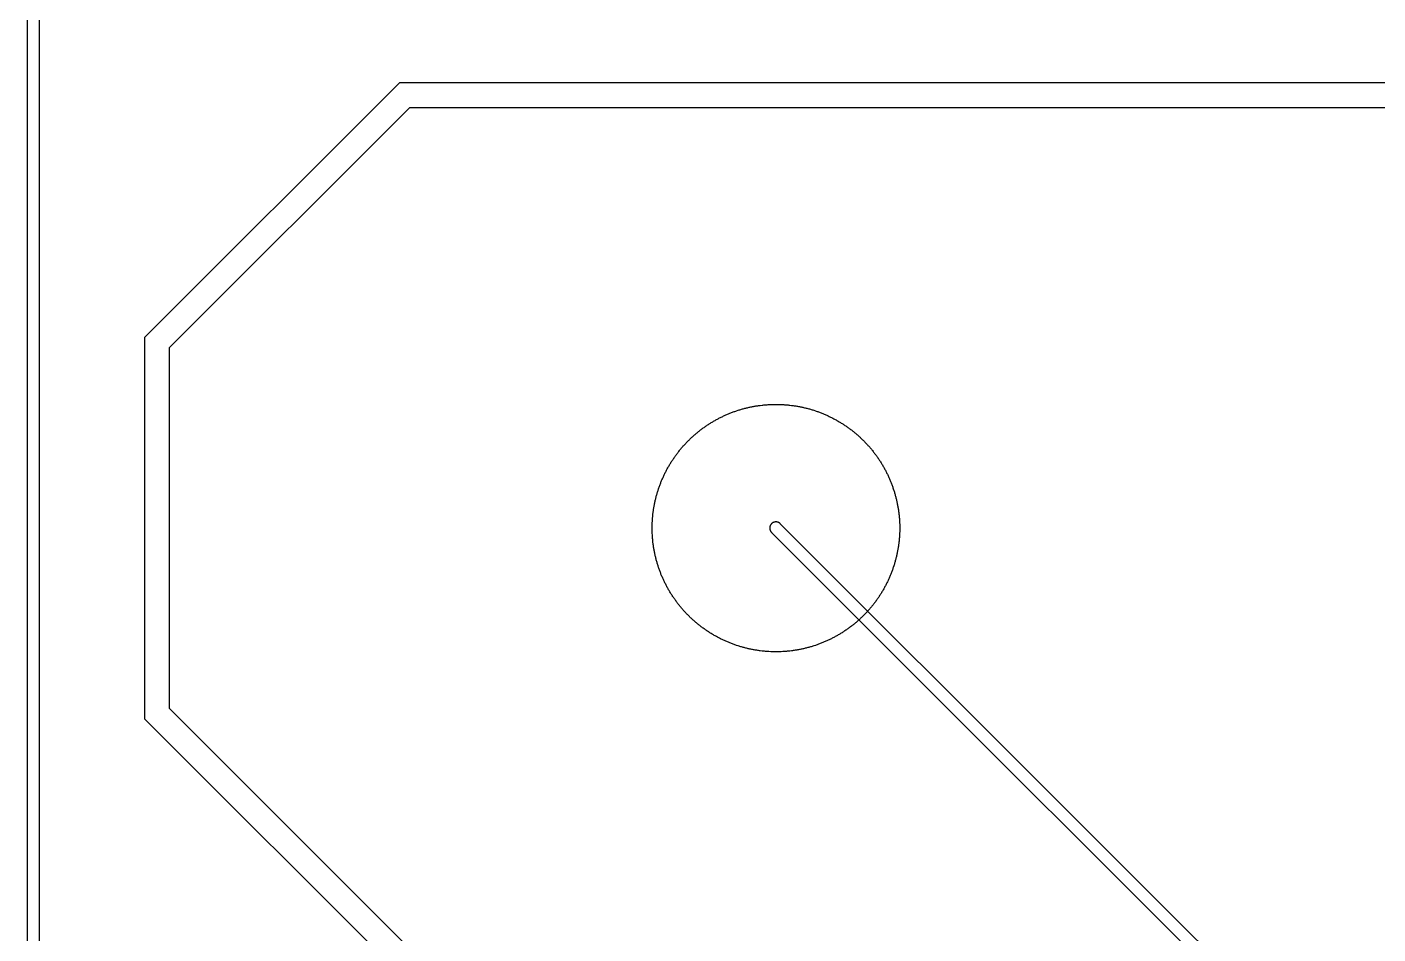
# Model space of a CAD drawing. Extents: x -44500 to 44500, y -47000 to 47000.
# Drawn here: x -23550 to -12636, y 14219 to 21550 of the extents above; entities that cross this region are included whole.
import ezdxf

# ---------------------------------------------------------------- set-up
doc = ezdxf.new("R2010")
doc.units = 0
for name, color, linetype in [('Active', 80, 'CONTINUOUS'), ('Metal1', 160, 'CONTINUOUS'), ('Poly', 20, 'CONTINUOUS')]:
    doc.layers.add(name, color=color, linetype=linetype)

msp = doc.modelspace()

# ---------------------------------------------------------------- linework, layer by layer
at = {"layer": 'Active'}
msp.add_lwpolyline([(-23550, 10000), (-23450, 10000), (-23450, 23000), (-23550, 23000)], close=True, dxfattribs=at)
at = {"layer": 'Metal1'}
for points in [[(-4435.01, 21100), (-20541.42, 21100), (-22600, 19041.42), (-22600, 15958.58), (-20541.42, 13900)], [(-20458.58, 14100), (-22400, 16041.42), (-22400, 18958.58), (-20458.58, 20900), (-4564.99, 20900)]]:
    msp.add_lwpolyline(points, dxfattribs=at)
at = {"layer": 'Poly'}
msp.add_lwpolyline([(-16500.1, 17485.9), (-16500.4, 17471.8), (-16500.9, 17457.7), (-16501.6, 17443.65), (-16502.05, 17436.6), (-16502.5, 17429.6), (-16503, 17422.6), (-16503.6, 17415.55), (-16504.2, 17408.55), (-16504.9, 17401.5), (-16505.6, 17394.5), (-16506.35, 17387.5), (-16508.05, 17373.5), (-16508.95, 17366.55), (-16509.95, 17359.55), (-16510.95, 17352.6), (-16512, 17345.65), (-16513.1, 17338.7), (-16514.3, 17331.7), (-16515.5, 17324.8), (-16516.75, 17317.85), (-16518.05, 17310.95), (-16519.4, 17304), (-16520.8, 17297.15), (-16522.25, 17290.25), (-16523.75, 17283.4), (-16525.3, 17276.5), (-16526.9, 17269.65), (-16528.55, 17262.8), (-16530.25, 17255.95), (-16532, 17249.1), (-16533.8, 17242.3), (-16535.65, 17235.5), (-16537.5, 17228.75), (-16539.45, 17221.95), (-16541.45, 17215.15), (-16543.45, 17208.45), (-16545.55, 17201.7), (-16547.65, 17195), (-16552.05, 17181.6), (-16554.35, 17174.9), (-16556.65, 17168.25), (-16559, 17161.65), (-16561.4, 17155), (-16563.85, 17148.4), (-16566.35, 17141.85), (-16568.9, 17135.25), (-16571.5, 17128.7), (-16574.1, 17122.25), (-16576.8, 17115.7), (-16579.55, 17109.15), (-16582.3, 17102.75), (-16585.15, 17096.25), (-16588, 17089.85), (-16590.9, 17083.45), (-16593.85, 17077.05), (-16596.85, 17070.7), (-16599.9, 17064.35), (-16603, 17058), (-16606.15, 17051.65), (-16609.35, 17045.35), (-16612.55, 17039.1), (-16615.8, 17032.9), (-16619.1, 17026.7), (-16622.5, 17020.45), (-16625.85, 17014.35), (-16629.3, 17008.2), (-16632.8, 17002.05), (-16636.35, 16995.95), (-16639.9, 16989.9), (-16643.55, 16983.8), (-16647.15, 16977.85), (-16650.85, 16971.85), (-16654.65, 16965.8), (-16658.4, 16959.9), (-16662.25, 16953.95), (-16666.1, 16948.1), (-16670, 16942.25), (-16673.95, 16936.45), (-16677.95, 16930.6), (-16682, 16924.8), (-16686.05, 16919.1), (-16690.15, 16913.4), (-16694.3, 16907.7), (-16698.5, 16902.05), (-16702.75, 16896.4), (-16707, 16890.8), (-16711.3, 16885.25), (-16715.65, 16879.7), (-16720.05, 16874.2), (-16724.5, 16868.7), (-16728.95, 16863.25), (-16733.45, 16857.85), (-16738, 16852.45), (-16742.6, 16847.05), (-16747.2, 16841.8), (-16751.85, 16836.5), (-16756.55, 16831.25), (-16761.3, 16826), (-16766.05, 16820.8), (-16770.8, 16815.7), (-16775.7, 16810.55), (-16780.55, 16805.5), (-16785.45, 16800.45), (-16790.4, 16795.4), (-16795.4, 16790.4), (-16800.45, 16785.45), (-16805.5, 16780.55), (-16810.55, 16775.7), (-16815.7, 16770.8), (-16820.8, 16766.05), (-16826, 16761.3), (-16831.25, 16756.55), (-16836.5, 16751.85), (-16841.8, 16747.2), (-16847.05, 16742.6), (-16852.45, 16738), (-16857.85, 16733.45), (-16863.25, 16728.95), (-16868.7, 16724.5), (-16874.2, 16720.05), (-16879.7, 16715.65), (-16885.25, 16711.3), (-16890.8, 16707), (-16896.4, 16702.75), (-16902.05, 16698.5), (-16907.7, 16694.3), (-16913.4, 16690.15), (-16919.1, 16686.05), (-16924.8, 16682), (-16930.6, 16677.95), (-16936.45, 16673.95), (-16942.25, 16670), (-16948.1, 16666.1), (-16953.95, 16662.25), (-16959.9, 16658.4), (-16965.8, 16654.65), (-16971.85, 16650.85), (-16977.85, 16647.15), (-16983.8, 16643.55), (-16989.9, 16639.9), (-16995.95, 16636.35), (-17002.05, 16632.8), (-17008.2, 16629.3), (-17014.35, 16625.85), (-17020.45, 16622.5), (-17026.7, 16619.1), (-17032.9, 16615.8), (-17039.1, 16612.55), (-17045.35, 16609.35), (-17051.65, 16606.15), (-17058, 16603), (-17064.35, 16599.9), (-17070.7, 16596.85), (-17077.05, 16593.85), (-17083.45, 16590.9), (-17089.85, 16588), (-17096.25, 16585.15), (-17102.75, 16582.3), (-17109.15, 16579.55), (-17115.7, 16576.8), (-17122.25, 16574.1), (-17128.7, 16571.5), (-17135.25, 16568.9), (-17141.85, 16566.35), (-17148.4, 16563.85), (-17155, 16561.4), (-17161.65, 16559), (-17168.25, 16556.65), (-17174.9, 16554.35), (-17181.6, 16552.05), (-17195, 16547.65), (-17201.7, 16545.55), (-17208.45, 16543.45), (-17215.15, 16541.45), (-17221.95, 16539.45), (-17228.75, 16537.5), (-17235.5, 16535.65), (-17242.3, 16533.8), (-17249.1, 16532), (-17255.95, 16530.25), (-17262.8, 16528.55), (-17269.65, 16526.9), (-17276.5, 16525.3), (-17283.4, 16523.75), (-17290.25, 16522.25), (-17297.15, 16520.8), (-17304, 16519.4), (-17310.95, 16518.05), (-17317.85, 16516.75), (-17324.8, 16515.5), (-17331.7, 16514.3), (-17338.7, 16513.1), (-17345.65, 16512), (-17352.6, 16510.95), (-17359.55, 16509.95), (-17366.55, 16508.95), (-17373.5, 16508.05), (-17387.5, 16506.35), (-17394.5, 16505.6), (-17401.5, 16504.9), (-17408.55, 16504.2), (-17415.55, 16503.6), (-17422.6, 16503), (-17429.6, 16502.5), (-17436.6, 16502.05), (-17443.65, 16501.6), (-17457.7, 16500.9), (-17471.8, 16500.4), (-17485.9, 16500.1), (-17500, 16500), (-17514.1, 16500.1), (-17528.2, 16500.4), (-17542.3, 16500.9), (-17556.35, 16501.6), (-17563.4, 16502.05), (-17570.4, 16502.5), (-17577.4, 16503), (-17584.45, 16503.6), (-17591.45, 16504.2), (-17598.5, 16504.9), (-17605.5, 16505.6), (-17612.5, 16506.35), (-17626.5, 16508.05), (-17633.45, 16508.95), (-17640.45, 16509.95), (-17647.4, 16510.95), (-17654.35, 16512), (-17661.3, 16513.1), (-17668.3, 16514.3), (-17675.2, 16515.5), (-17682.15, 16516.75), (-17689.05, 16518.05), (-17696, 16519.4), (-17702.85, 16520.8), (-17709.75, 16522.25), (-17716.6, 16523.75), (-17723.5, 16525.3), (-17730.35, 16526.9), (-17737.2, 16528.55), (-17744.05, 16530.25), (-17750.9, 16532), (-17757.7, 16533.8), (-17764.5, 16535.65), (-17771.25, 16537.5), (-17778.05, 16539.45), (-17784.85, 16541.45), (-17791.55, 16543.45), (-17798.3, 16545.55), (-17805, 16547.65), (-17818.4, 16552.05), (-17825.1, 16554.35), (-17831.75, 16556.65), (-17838.35, 16559), (-17845, 16561.4), (-17851.6, 16563.85), (-17858.15, 16566.35), (-17864.75, 16568.9), (-17871.3, 16571.5), (-17877.75, 16574.1), (-17884.3, 16576.8), (-17890.85, 16579.55), (-17897.25, 16582.3), (-17903.75, 16585.15), (-17910.15, 16588), (-17916.55, 16590.9), (-17922.95, 16593.85), (-17929.3, 16596.85), (-17935.65, 16599.9), (-17942, 16603), (-17948.35, 16606.15), (-17954.65, 16609.35), (-17960.9, 16612.55), (-17967.1, 16615.8), (-17973.3, 16619.1), (-17979.55, 16622.5), (-17985.65, 16625.85), (-17991.8, 16629.3), (-17997.95, 16632.8), (-18004.05, 16636.35), (-18010.1, 16639.9), (-18016.2, 16643.55), (-18022.15, 16647.15), (-18028.15, 16650.85), (-18034.2, 16654.65), (-18040.1, 16658.4), (-18046.05, 16662.25), (-18051.9, 16666.1), (-18057.75, 16670), (-18063.55, 16673.95), (-18069.4, 16677.95), (-18075.2, 16682), (-18080.9, 16686.05), (-18086.6, 16690.15), (-18092.3, 16694.3), (-18097.95, 16698.5), (-18103.6, 16702.75), (-18109.2, 16707), (-18114.75, 16711.3), (-18120.3, 16715.65), (-18125.8, 16720.05), (-18131.3, 16724.5), (-18136.75, 16728.95), (-18142.15, 16733.45), (-18147.55, 16738), (-18152.95, 16742.6), (-18158.2, 16747.2), (-18163.5, 16751.85), (-18168.75, 16756.55), (-18174, 16761.3), (-18179.2, 16766.05), (-18184.3, 16770.8), (-18189.45, 16775.7), (-18194.5, 16780.55), (-18199.55, 16785.45), (-18204.6, 16790.4), (-18209.6, 16795.4), (-18214.55, 16800.45), (-18219.45, 16805.5), (-18224.3, 16810.55), (-18229.2, 16815.7), (-18233.95, 16820.8), (-18238.7, 16826), (-18243.45, 16831.25), (-18248.15, 16836.5), (-18252.8, 16841.8), (-18257.4, 16847.05), (-18262, 16852.45), (-18266.55, 16857.85), (-18271.05, 16863.25), (-18275.5, 16868.7), (-18279.95, 16874.2), (-18284.35, 16879.7), (-18288.7, 16885.25), (-18293, 16890.8), (-18297.25, 16896.4), (-18301.5, 16902.05), (-18305.7, 16907.7), (-18309.85, 16913.4), (-18313.95, 16919.1), (-18318, 16924.8), (-18322.05, 16930.6), (-18326.05, 16936.45), (-18330, 16942.25), (-18333.9, 16948.1), (-18337.75, 16953.95), (-18341.6, 16959.9), (-18345.35, 16965.8), (-18349.15, 16971.85), (-18352.85, 16977.85), (-18356.45, 16983.8), (-18360.1, 16989.9), (-18363.65, 16995.95), (-18367.2, 17002.05), (-18370.7, 17008.2), (-18374.15, 17014.35), (-18377.5, 17020.45), (-18380.9, 17026.7), (-18384.2, 17032.9), (-18387.45, 17039.1), (-18390.65, 17045.35), (-18393.85, 17051.65), (-18397, 17058), (-18400.1, 17064.35), (-18403.15, 17070.7), (-18406.15, 17077.05), (-18409.1, 17083.45), (-18412, 17089.85), (-18414.85, 17096.25), (-18417.7, 17102.75), (-18420.45, 17109.15), (-18423.2, 17115.7), (-18425.9, 17122.25), (-18428.5, 17128.7), (-18431.1, 17135.25), (-18433.65, 17141.85), (-18436.15, 17148.4), (-18438.6, 17155), (-18441, 17161.65), (-18443.35, 17168.25), (-18445.65, 17174.9), (-18447.95, 17181.6), (-18452.35, 17195), (-18454.45, 17201.7), (-18456.55, 17208.45), (-18458.55, 17215.15), (-18460.55, 17221.95), (-18462.5, 17228.75), (-18464.35, 17235.5), (-18466.2, 17242.3), (-18468, 17249.1), (-18469.75, 17255.95), (-18471.45, 17262.8), (-18473.1, 17269.65), (-18474.7, 17276.5), (-18476.25, 17283.4), (-18477.75, 17290.25), (-18479.2, 17297.15), (-18480.6, 17304), (-18481.95, 17310.95), (-18483.25, 17317.85), (-18484.5, 17324.8), (-18485.7, 17331.7), (-18486.9, 17338.7), (-18488, 17345.65), (-18489.05, 17352.6), (-18490.05, 17359.55), (-18491.05, 17366.55), (-18491.95, 17373.5), (-18493.65, 17387.5), (-18494.4, 17394.5), (-18495.1, 17401.5), (-18495.8, 17408.55), (-18496.4, 17415.55), (-18497, 17422.6), (-18497.5, 17429.6), (-18497.95, 17436.6), (-18498.4, 17443.65), (-18499.1, 17457.7), (-18499.6, 17471.8), (-18499.9, 17485.9), (-18500, 17500), (-18499.9, 17514.1), (-18499.6, 17528.2), (-18499.1, 17542.3), (-18498.4, 17556.35), (-18497.95, 17563.4), (-18497.5, 17570.4), (-18497, 17577.4), (-18496.4, 17584.45), (-18495.8, 17591.45), (-18495.1, 17598.5), (-18494.4, 17605.5), (-18493.65, 17612.5), (-18491.95, 17626.5), (-18491.05, 17633.45), (-18490.05, 17640.45), (-18489.05, 17647.4), (-18488, 17654.35), (-18486.9, 17661.3), (-18485.7, 17668.3), (-18484.5, 17675.2), (-18483.25, 17682.15), (-18481.95, 17689.05), (-18480.6, 17696), (-18479.2, 17702.85), (-18477.75, 17709.75), (-18476.25, 17716.6), (-18474.7, 17723.5), (-18473.1, 17730.35), (-18471.45, 17737.2), (-18469.75, 17744.05), (-18468, 17750.9), (-18466.2, 17757.7), (-18464.35, 17764.5), (-18462.5, 17771.25), (-18460.55, 17778.05), (-18458.55, 17784.85), (-18456.55, 17791.55), (-18454.45, 17798.3), (-18452.35, 17805), (-18447.95, 17818.4), (-18445.65, 17825.1), (-18443.35, 17831.75), (-18441, 17838.35), (-18438.6, 17845), (-18436.15, 17851.6), (-18433.65, 17858.15), (-18431.1, 17864.75), (-18428.5, 17871.3), (-18425.9, 17877.75), (-18423.2, 17884.3), (-18420.45, 17890.85), (-18417.7, 17897.25), (-18414.85, 17903.75), (-18412, 17910.15), (-18409.1, 17916.55), (-18406.15, 17922.95), (-18403.15, 17929.3), (-18400.1, 17935.65), (-18397, 17942), (-18393.85, 17948.35), (-18390.65, 17954.65), (-18387.45, 17960.9), (-18384.2, 17967.1), (-18380.9, 17973.3), (-18377.5, 17979.55), (-18374.15, 17985.65), (-18370.7, 17991.8), (-18367.2, 17997.95), (-18363.65, 18004.05), (-18360.1, 18010.1), (-18356.45, 18016.2), (-18352.85, 18022.15), (-18349.15, 18028.15), (-18345.35, 18034.2), (-18341.6, 18040.1), (-18337.75, 18046.05), (-18333.9, 18051.9), (-18330, 18057.75), (-18326.05, 18063.55), (-18322.05, 18069.4), (-18318, 18075.2), (-18313.95, 18080.9), (-18309.85, 18086.6), (-18305.7, 18092.3), (-18301.5, 18097.95), (-18297.25, 18103.6), (-18293, 18109.2), (-18288.7, 18114.75), (-18284.35, 18120.3), (-18279.95, 18125.8), (-18275.5, 18131.3), (-18271.05, 18136.75), (-18266.55, 18142.15), (-18262, 18147.55), (-18257.4, 18152.95), (-18252.8, 18158.2), (-18248.15, 18163.5), (-18243.45, 18168.75), (-18238.7, 18174), (-18233.95, 18179.2), (-18229.2, 18184.3), (-18224.3, 18189.45), (-18219.45, 18194.5), (-18214.55, 18199.55), (-18209.6, 18204.6), (-18204.6, 18209.6), (-18199.55, 18214.55), (-18194.5, 18219.45), (-18189.45, 18224.3), (-18184.3, 18229.2), (-18179.2, 18233.95), (-18174, 18238.7), (-18168.75, 18243.45), (-18163.5, 18248.15), (-18158.2, 18252.8), (-18152.95, 18257.4), (-18147.55, 18262), (-18142.15, 18266.55), (-18136.75, 18271.05), (-18131.3, 18275.5), (-18125.8, 18279.95), (-18120.3, 18284.35), (-18114.75, 18288.7), (-18109.2, 18293), (-18103.6, 18297.25), (-18097.95, 18301.5), (-18092.3, 18305.7), (-18086.6, 18309.85), (-18080.9, 18313.95), (-18075.2, 18318), (-18069.4, 18322.05), (-18063.55, 18326.05), (-18057.75, 18330), (-18051.9, 18333.9), (-18046.05, 18337.75), (-18040.1, 18341.6), (-18034.2, 18345.35), (-18028.15, 18349.15), (-18022.15, 18352.85), (-18016.2, 18356.45), (-18010.1, 18360.1), (-18004.05, 18363.65), (-17997.95, 18367.2), (-17991.8, 18370.7), (-17985.65, 18374.15), (-17979.55, 18377.5), (-17973.3, 18380.9), (-17967.1, 18384.2), (-17960.9, 18387.45), (-17954.65, 18390.65), (-17948.35, 18393.85), (-17942, 18397), (-17935.65, 18400.1), (-17929.3, 18403.15), (-17922.95, 18406.15), (-17916.55, 18409.1), (-17910.15, 18412), (-17903.75, 18414.85), (-17897.25, 18417.7), (-17890.85, 18420.45), (-17884.3, 18423.2), (-17877.75, 18425.9), (-17871.3, 18428.5), (-17864.75, 18431.1), (-17858.15, 18433.65), (-17851.6, 18436.15), (-17845, 18438.6), (-17838.35, 18441), (-17831.75, 18443.35), (-17825.1, 18445.65), (-17818.4, 18447.95), (-17805, 18452.35), (-17798.3, 18454.45), (-17791.55, 18456.55), (-17784.85, 18458.55), (-17778.05, 18460.55), (-17771.25, 18462.5), (-17764.5, 18464.35), (-17757.7, 18466.2), (-17750.9, 18468), (-17744.05, 18469.75), (-17737.2, 18471.45), (-17730.35, 18473.1), (-17723.5, 18474.7), (-17716.6, 18476.25), (-17709.75, 18477.75), (-17702.85, 18479.2), (-17696, 18480.6), (-17689.05, 18481.95), (-17682.15, 18483.25), (-17675.2, 18484.5), (-17668.3, 18485.7), (-17661.3, 18486.9), (-17654.35, 18488), (-17647.4, 18489.05), (-17640.45, 18490.05), (-17633.45, 18491.05), (-17626.5, 18491.95), (-17612.5, 18493.65), (-17605.5, 18494.4), (-17598.5, 18495.1), (-17591.45, 18495.8), (-17584.45, 18496.4), (-17577.4, 18497), (-17570.4, 18497.5), (-17563.4, 18497.95), (-17556.35, 18498.4), (-17542.3, 18499.1), (-17528.2, 18499.6), (-17514.1, 18499.9), (-17500, 18500), (-17485.9, 18499.9), (-17471.8, 18499.6), (-17457.7, 18499.1), (-17443.65, 18498.4), (-17436.6, 18497.95), (-17429.6, 18497.5), (-17422.6, 18497), (-17415.55, 18496.4), (-17408.55, 18495.8), (-17401.5, 18495.1), (-17394.5, 18494.4), (-17387.5, 18493.65), (-17373.5, 18491.95), (-17366.55, 18491.05), (-17359.55, 18490.05), (-17352.6, 18489.05), (-17345.65, 18488), (-17338.7, 18486.9), (-17331.7, 18485.7), (-17324.8, 18484.5), (-17317.85, 18483.25), (-17310.95, 18481.95), (-17304, 18480.6), (-17297.15, 18479.2), (-17290.25, 18477.75), (-17283.4, 18476.25), (-17276.5, 18474.7), (-17269.65, 18473.1), (-17262.8, 18471.45), (-17255.95, 18469.75), (-17249.1, 18468), (-17242.3, 18466.2), (-17235.5, 18464.35), (-17228.75, 18462.5), (-17221.95, 18460.55), (-17215.15, 18458.55), (-17208.45, 18456.55), (-17201.7, 18454.45), (-17195, 18452.35), (-17181.6, 18447.95), (-17174.9, 18445.65), (-17168.25, 18443.35), (-17161.65, 18441), (-17155, 18438.6), (-17148.4, 18436.15), (-17141.85, 18433.65), (-17135.25, 18431.1), (-17128.7, 18428.5), (-17122.25, 18425.9), (-17115.7, 18423.2), (-17109.15, 18420.45), (-17102.75, 18417.7), (-17096.25, 18414.85), (-17089.85, 18412), (-17083.45, 18409.1), (-17077.05, 18406.15), (-17070.7, 18403.15), (-17064.35, 18400.1), (-17058, 18397), (-17051.65, 18393.85), (-17045.35, 18390.65), (-17039.1, 18387.45), (-17032.9, 18384.2), (-17026.7, 18380.9), (-17020.45, 18377.5), (-17014.35, 18374.15), (-17008.2, 18370.7), (-17002.05, 18367.2), (-16995.95, 18363.65), (-16989.9, 18360.1), (-16983.8, 18356.45), (-16977.85, 18352.85), (-16971.85, 18349.15), (-16965.8, 18345.35), (-16959.9, 18341.6), (-16953.95, 18337.75), (-16948.1, 18333.9), (-16942.25, 18330), (-16936.45, 18326.05), (-16930.6, 18322.05), (-16924.8, 18318), (-16919.1, 18313.95), (-16913.4, 18309.85), (-16907.7, 18305.7), (-16902.05, 18301.5), (-16896.4, 18297.25), (-16890.8, 18293), (-16885.25, 18288.7), (-16879.7, 18284.35), (-16874.2, 18279.95), (-16868.7, 18275.5), (-16863.25, 18271.05), (-16857.85, 18266.55), (-16852.45, 18262), (-16847.05, 18257.4), (-16841.8, 18252.8), (-16836.5, 18248.15), (-16831.25, 18243.45), (-16826, 18238.7), (-16820.8, 18233.95), (-16815.7, 18229.2), (-16810.55, 18224.3), (-16805.5, 18219.45), (-16800.45, 18214.55), (-16795.4, 18209.6), (-16790.4, 18204.6), (-16785.45, 18199.55), (-16780.55, 18194.5), (-16775.7, 18189.45), (-16770.8, 18184.3), (-16766.05, 18179.2), (-16761.3, 18174), (-16756.55, 18168.75), (-16751.85, 18163.5), (-16747.2, 18158.2), (-16742.6, 18152.95), (-16738, 18147.55), (-16733.45, 18142.15), (-16728.95, 18136.75), (-16724.5, 18131.3), (-16720.05, 18125.8), (-16715.65, 18120.3), (-16711.3, 18114.75), (-16707, 18109.2), (-16702.75, 18103.6), (-16698.5, 18097.95), (-16694.3, 18092.3), (-16690.15, 18086.6), (-16686.05, 18080.9), (-16682, 18075.2), (-16677.95, 18069.4), (-16673.95, 18063.55), (-16670, 18057.75), (-16666.1, 18051.9), (-16662.25, 18046.05), (-16658.4, 18040.1), (-16654.65, 18034.2), (-16650.85, 18028.15), (-16647.15, 18022.15), (-16643.55, 18016.2), (-16639.9, 18010.1), (-16636.35, 18004.05), (-16632.8, 17997.95), (-16629.3, 17991.8), (-16625.85, 17985.65), (-16622.5, 17979.55), (-16619.1, 17973.3), (-16615.8, 17967.1), (-16612.55, 17960.9), (-16609.35, 17954.65), (-16606.15, 17948.35), (-16603, 17942), (-16599.9, 17935.65), (-16596.85, 17929.3), (-16593.85, 17922.95), (-16590.9, 17916.55), (-16588, 17910.15), (-16585.15, 17903.75), (-16582.3, 17897.25), (-16579.55, 17890.85), (-16576.8, 17884.3), (-16574.1, 17877.75), (-16571.5, 17871.3), (-16568.9, 17864.75), (-16566.35, 17858.15), (-16563.85, 17851.6), (-16561.4, 17845), (-16559, 17838.35), (-16556.65, 17831.75), (-16554.35, 17825.1), (-16552.05, 17818.4), (-16547.65, 17805), (-16545.55, 17798.3), (-16543.45, 17791.55), (-16541.45, 17784.85), (-16539.45, 17778.05), (-16537.5, 17771.25), (-16535.65, 17764.5), (-16533.8, 17757.7), (-16532, 17750.9), (-16530.25, 17744.05), (-16528.55, 17737.2), (-16526.9, 17730.35), (-16525.3, 17723.5), (-16523.75, 17716.6), (-16522.25, 17709.75), (-16520.8, 17702.85), (-16519.4, 17696), (-16518.05, 17689.05), (-16516.75, 17682.15), (-16515.5, 17675.2), (-16514.3, 17668.3), (-16513.1, 17661.3), (-16512, 17654.35), (-16510.95, 17647.4), (-16509.95, 17640.45), (-16508.95, 17633.45), (-16508.05, 17626.5), (-16506.35, 17612.5), (-16505.6, 17605.5), (-16504.9, 17598.5), (-16504.2, 17591.45), (-16503.6, 17584.45), (-16503, 17577.4), (-16502.5, 17570.4), (-16502.05, 17563.4), (-16501.6, 17556.35), (-16500.9, 17542.3), (-16500.4, 17528.2), (-16500.1, 17514.1), (-16500, 17500)], close=True, dxfattribs=at)
msp.add_lwpolyline([(-12975, 13045.71), (-17464.65, 17535.35), (-17464.65, 17535.35), (-17465.8, 17536.45), (-17466.95, 17537.5), (-17468.1, 17538.5), (-17469.35, 17539.5), (-17470.65, 17540.45), (-17471.9, 17541.35), (-17473.2, 17542.2), (-17474.5, 17543), (-17475.9, 17543.8), (-17477.3, 17544.55), (-17478.75, 17545.25), (-17480.1, 17545.85), (-17481.55, 17546.45), (-17483.1, 17547.05), (-17484.55, 17547.55), (-17486.05, 17548), (-17487.55, 17548.4), (-17489.05, 17548.75), (-17490.6, 17549.1), (-17493.7, 17549.6), (-17495.25, 17549.75), (-17496.85, 17549.9), (-17500, 17550), (-17503.15, 17549.9), (-17504.75, 17549.75), (-17506.3, 17549.6), (-17509.4, 17549.1), (-17510.95, 17548.75), (-17512.45, 17548.4), (-17513.95, 17548), (-17515.45, 17547.55), (-17516.9, 17547.05), (-17518.45, 17546.45), (-17519.9, 17545.85), (-17521.25, 17545.25), (-17522.7, 17544.55), (-17524.1, 17543.8), (-17525.5, 17543), (-17526.8, 17542.2), (-17528.1, 17541.35), (-17529.35, 17540.45), (-17530.65, 17539.5), (-17531.9, 17538.5), (-17533.05, 17537.5), (-17534.2, 17536.45), (-17535.35, 17535.35), (-17536.45, 17534.2), (-17537.5, 17533.05), (-17538.5, 17531.9), (-17539.5, 17530.65), (-17540.45, 17529.35), (-17541.35, 17528.1), (-17542.2, 17526.8), (-17543, 17525.5), (-17543.8, 17524.1), (-17544.55, 17522.7), (-17545.25, 17521.25), (-17545.85, 17519.9), (-17546.45, 17518.45), (-17547.05, 17516.9), (-17547.55, 17515.45), (-17548, 17513.95), (-17548.4, 17512.45), (-17548.75, 17510.95), (-17549.1, 17509.4), (-17549.6, 17506.3), (-17549.75, 17504.75), (-17549.9, 17503.15), (-17550, 17500), (-17549.9, 17496.85), (-17549.75, 17495.25), (-17549.6, 17493.7), (-17549.1, 17490.6), (-17548.75, 17489.05), (-17548.4, 17487.55), (-17548, 17486.05), (-17547.55, 17484.55), (-17547.05, 17483.1), (-17546.45, 17481.55), (-17545.85, 17480.1), (-17545.25, 17478.75), (-17544.55, 17477.3), (-17543.8, 17475.9), (-17543, 17474.5), (-17542.2, 17473.2), (-17541.35, 17471.9), (-17540.45, 17470.65), (-17539.5, 17469.35), (-17538.5, 17468.1), (-17537.5, 17466.95), (-17536.45, 17465.8), (-17535.35, 17464.65), (-17535.35, 17464.65), (-13035.35, 12964.65)], dxfattribs=at)

doc.saveas('drawing.dxf')
